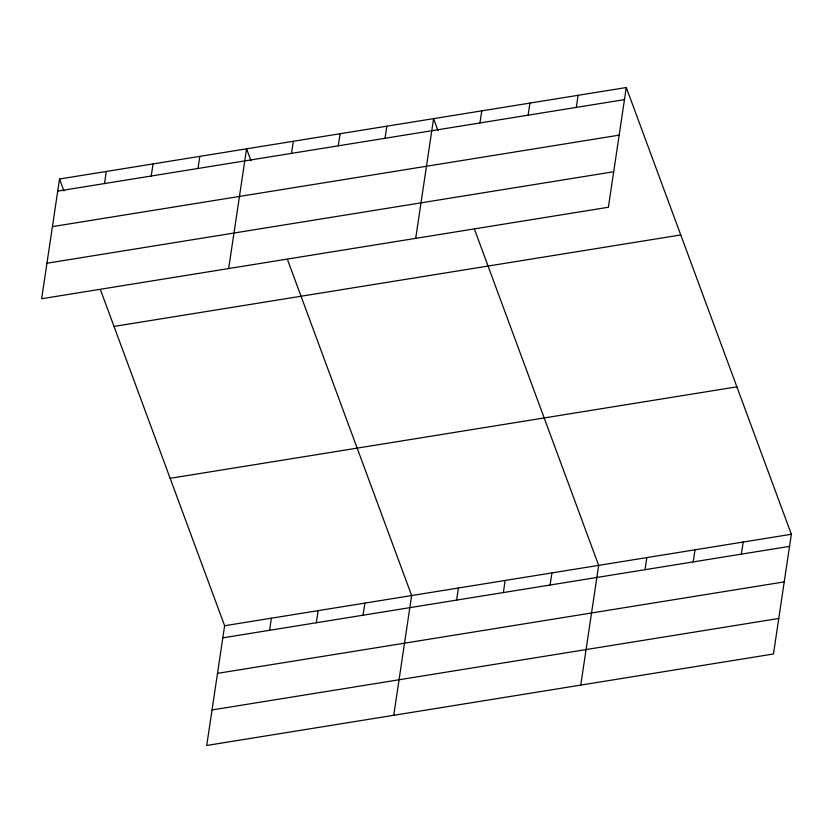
<?xml version="1.0" encoding="UTF-8"?>
<svg xmlns="http://www.w3.org/2000/svg" width="833" height="833" viewBox="0 0 833 833"><rect width="100%" height="100%" fill="white"/><g stroke="black" fill="none" stroke-linecap="round" stroke-linejoin="round"><path stroke-width="1.25" d="M59.539 179.012L41.65 298.735L608.382 207.261L626.281 87.527L59.539 179.012L63.933 190.903M104.489 183.562L106.301 171.463M151.242 176.023L153.053 163.914M198.004 168.474L199.805 156.365M228.669 268.549L246.568 148.815L250.962 160.707M291.508 153.376L293.32 141.277M100.397 289.572L224.618 625.739L206.719 745.473L773.461 653.988L791.35 534.265L626.281 87.527M338.271 145.827L340.072 133.728M269.559 630.3L271.371 618.201M385.023 138.278L386.835 126.179M316.321 622.751L318.123 610.651M415.698 238.363L433.587 118.63L437.981 130.521M363.073 615.202L364.885 603.102M479.954 122.961L481.755 110.851M393.749 715.287L411.637 595.553L287.416 259.386M528.122 115.183L529.934 103.073M456.588 600.114L458.389 588.004M503.34 592.565L505.152 580.455M576.301 107.405L578.102 95.306M550.092 585.016L551.904 572.917M580.768 685.09L598.656 565.368L474.446 229.2M645.023 569.689L646.835 557.589M693.191 561.921L695.003 549.811M741.37 554.143L743.182 542.033M57.737 191.111L624.469 99.627M52.427 226.628L619.158 135.144M46.96 263.228L613.692 171.744M114.017 326.432L680.748 234.948M170.14 478.319L736.872 386.835M224.618 625.739L791.35 534.265M222.807 637.849L789.538 546.365M217.496 673.366L784.228 581.882M212.03 709.955L778.761 618.471"/></g></svg>
